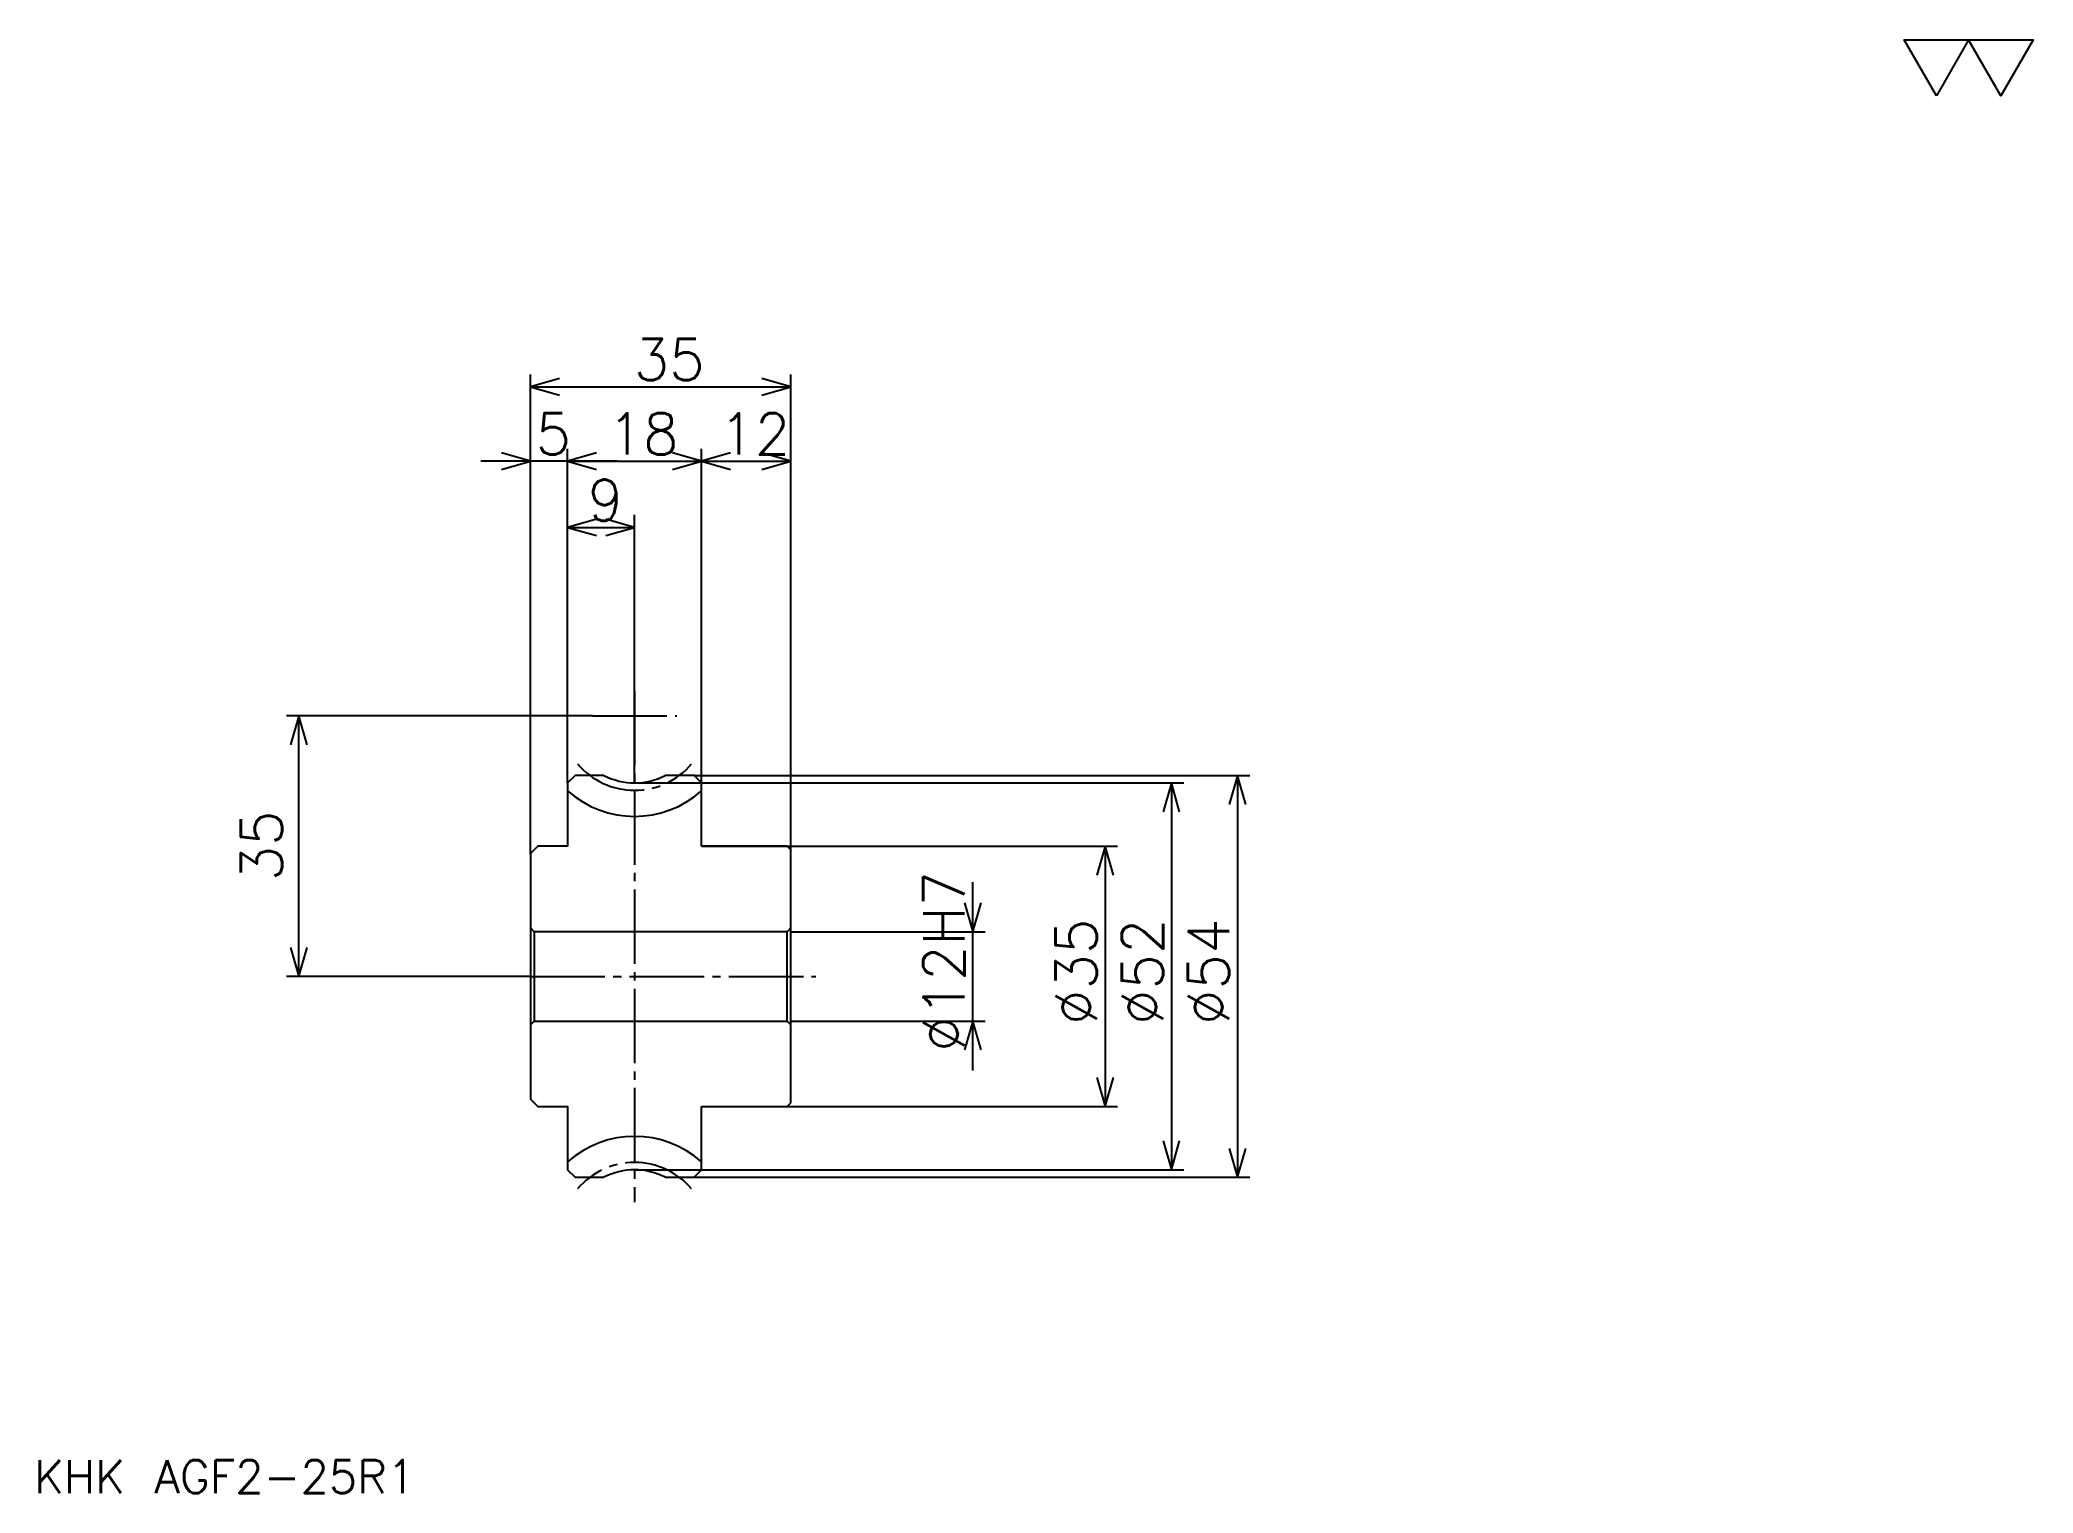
# Model space of a CAD drawing. Extents: x 12 to 280, y 12 to 208.
import ezdxf

# ---------------------------------------------------------------- set-up
doc = ezdxf.new("R2010")
doc.units = 0
doc.linetypes.add('DASHDOT', pattern=[13.333333, 10, -1.111111, 1.111111, -1.111111])
doc.layers.get('0').update_dxf_attribs({"linetype": 'CONTINUOUS'})
doc.layers.add('DASHDOT', color=6, linetype='DASHDOT')
doc.styles.add('KANJI', font='TXT', dxfattribs={"bigfont": 'BIGFONT'})

msp = doc.modelspace()

# ---------------------------------------------------------------- linework, layer by layer
at = {"color": 5}
for p, q in [((77.777786, 108.666672), (77.777786, 162.555557)), ((77.777786, 160.888885), (112.777786, 160.888885)), ((112.777786, 99.166672), (112.777786, 162.555557)), ((89.44445, 150.888885), (71.111122, 150.888885)), ((82.777786, 108.666672), (82.777786, 152.555557)), ((82.777786, 150.888885), (100.777786, 150.888885)), ((100.777786, 108.666672), (100.777786, 152.555557)), ((100.777786, 150.888885), (112.777786, 150.888885)), ((82.777786, 142), (91.777786, 142)), ((91.777786, 107.666672), (91.777786, 143.666672)), ((86.111122, 116.666672), (45.000011, 116.666672)), ((46.666676, 81.666672), (46.666676, 116.666672)), ((77.777786, 98.166672), (77.777786, 108.666672)), ((82.777786, 107.666672), (82.777786, 108.666672)), ((91.777786, 107.666672), (112.777786, 107.666672)), ((99.777786, 108.666672), (112.777786, 108.666672)), ((100.777786, 107.666672), (100.777786, 108.666672)), ((112.777786, 108.666672), (174.444458, 108.666672)), ((112.777786, 98.666672), (112.777786, 108.666672)), ((112.777786, 107.666672), (165.555573, 107.666672)), ((163.888901, 107.666672), (163.888901, 55.666672)), ((172.777786, 108.666672), (172.777786, 54.666672)), ((100.777786, 99.166672), (112.777786, 99.166672)), ((112.777786, 99.166672), (156.666672, 99.166672)), ((155, 99.166672), (155, 64.166672)), ((137.222229, 69.000008), (137.222229, 94.333336)), ((112.777786, 87.666672), (138.888901, 87.666672)), ((77.777786, 81.666672), (45.000008, 81.666672)), ((112.777786, 75.666672), (138.888901, 75.666672)), ((100.777786, 64.166672), (112.777786, 64.166672)), ((112.777786, 64.166672), (156.666672, 64.166672)), ((91.777786, 55.666672), (112.777786, 55.666672)), ((99.777786, 54.666672), (112.777786, 54.666672)), ((112.777786, 55.666672), (165.555573, 55.666672)), ((112.777786, 54.666672), (174.444458, 54.666672))]:
    msp.add_line(p, q, dxfattribs=at)
at = {"color": 4}
for p, q in [((112.777786, 88.166672), (112.277786, 87.666672)), ((77.777786, 75.166672), (78.277786, 75.666672)), ((112.777786, 75.166672), (112.277786, 75.666672))]:
    msp.add_line(p, q, dxfattribs=at)
at = {"color": 7}
msp.add_lwpolyline([(266.666656, 200), (262.333313, 207.511108), (279.666656, 207.511108), (275.333313, 200), (271, 207.511108), (266.666656, 200)], dxfattribs=at)
at = {"color": 5}
for points in [[(81.666672, 162), (77.777786, 160.888885), (81.666672, 159.777771)], [(108.888901, 159.777771), (112.777786, 160.888885), (108.888901, 162)], [(73.888901, 149.777771), (77.777786, 150.888885), (73.888901, 152)], [(86.666672, 152), (82.777786, 150.888885), (86.666672, 149.777771)], [(86.666672, 152), (82.777786, 150.888885), (86.666672, 149.777771)], [(96.888901, 149.777771), (100.777786, 150.888885), (96.888901, 152)], [(104.666672, 152), (100.777786, 150.888885), (104.666672, 149.777771)], [(108.888901, 149.777771), (112.777786, 150.888885), (108.888901, 152)], [(86.666672, 143.111115), (82.777786, 142), (86.666672, 140.888885)], [(87.888901, 140.888885), (91.777786, 142), (87.888901, 143.111115)], [(47.777786, 112.777786), (46.666676, 116.666672), (45.555565, 112.777786)], [(165.000015, 103.777786), (163.888901, 107.666672), (162.777786, 103.777786)], [(173.888901, 104.777786), (172.777786, 108.666672), (171.666672, 104.777786)], [(156.111115, 95.277786), (155, 99.166672), (153.888885, 95.277786)], [(136.111115, 91.555557), (137.222229, 87.666672), (138.333344, 91.555557)], [(45.555565, 85.555557), (46.666676, 81.666672), (47.777786, 85.555557)], [(138.333344, 71.777786), (137.222229, 75.666672), (136.111115, 71.777786)], [(153.888885, 68.055557), (155, 64.166672), (156.111115, 68.055557)], [(162.777786, 59.555561), (163.888901, 55.666672), (165.000015, 59.555561)], [(171.666672, 58.555561), (172.777786, 54.666672), (173.888901, 58.555561)]]:
    msp.add_lwpolyline(points, dxfattribs=at)
at = {"color": 4}
for points in [[(87.654678, 108.666672), (83.777786, 108.666672), (82.777786, 107.666672), (82.777786, 99.166672), (78.777786, 99.166672), (77.777786, 98.166672), (77.777786, 75.166672)], [(100.777786, 99.166672), (100.777786, 107.666672), (99.777786, 108.666672), (95.900894, 108.666672)], [(100.777786, 64.166672), (112.277786, 64.166672), (112.777786, 64.666672), (112.777786, 98.666672), (112.277786, 99.166672), (100.777786, 99.166672)], [(77.777786, 88.166672), (78.277786, 87.666672), (78.277786, 75.666672), (112.277786, 75.666672), (112.277786, 87.666672), (78.277786, 87.666672)], [(77.777786, 75.166672), (77.777786, 65.166672), (78.777786, 64.166672), (82.777786, 64.166672), (82.777786, 55.666672), (83.777786, 54.666672), (87.654678, 54.666672)], [(95.900894, 54.666672), (99.777786, 54.666672), (100.777786, 55.666672), (100.777786, 64.166672)]]:
    msp.add_lwpolyline(points, dxfattribs=at)
for centre, radius, start, end in [((91.777786, 116.666672), 9, 242.73395372, 297.26604628), ((91.777786, 116.666672), 13.5, 228.18968249, 311.81031751), ((91.777786, 46.666672), 13.5, 48.18968249, 131.81031751), ((91.777786, 46.666672), 9, 62.73395372, 117.26604628)]:
    msp.add_arc(centre, radius, start, end, dxfattribs=at)
at = {"layer": 'DASHDOT', "color": 7}
for p, q in [((91.777786, 120), (91.777786, 51.333336)), ((86.111122, 116.666672), (97.44445, 116.666672)), ((77.777786, 81.666672), (116.111115, 81.666672))]:
    msp.add_line(p, q, dxfattribs=at)
for centre, start, end in [((91.777786, 116.666672), 219.99999848, 320.00000152), ((91.777786, 46.666672), 39.99999848, 140.00000152)]:
    msp.add_arc(centre, 10, start, end, dxfattribs=at)

# ---------------------------------------------------------------- texts
at = {"color": 7, "style": 'KANJI'}
for s, height, p in [('35', 5.555556, (91.666672, 161.777771)), ('5', 5.555556, (78.472229, 151.777771)), ('18', 5.555556, (88.166672, 151.777771)), ('12', 5.555556, (103.166672, 151.777771)), ('9', 5.555556, (85.472229, 142.888885)), ('KHK AGF2-25R1', 4.444444, (11.111111, 12.222222))]:
    msp.add_text(s, height=height, dxfattribs=at).set_placement(p)
for s, p in [('35', (44.444454, 94.44445)), ('%%c12H7', (136.111115, 71.527786)), ('%%c35', (153.888885, 75.138893)), ('%%c52', (162.777786, 75.138893)), ('%%c54', (171.666672, 75.138893))]:
    msp.add_text(s, height=5.555556, rotation=90, dxfattribs=at).set_placement(p)

doc.saveas('drawing.dxf')
